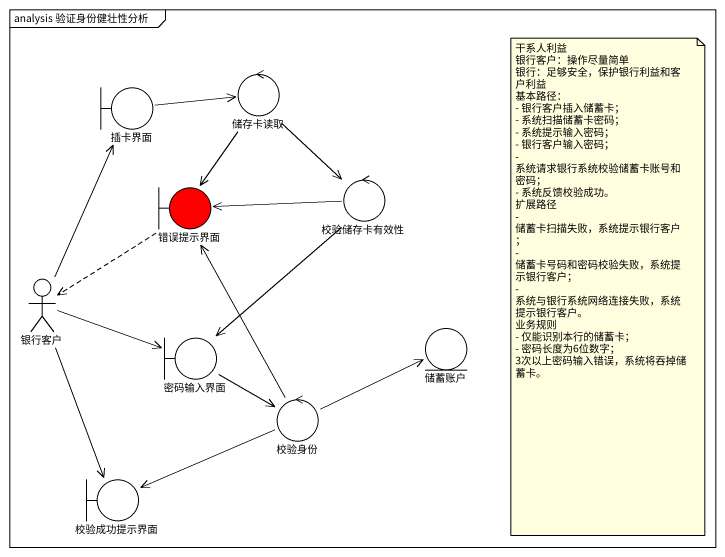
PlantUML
@startuml
mainframe analysis 验证身份健壮性分析
boundary 插卡界面
control 储存卡读取
boundary 错误提示界面 #FF0000
control 校验储存卡有效性
actor 银行客户
boundary 密码输入界面
entity 储蓄账户
control 校验身份
boundary 校验成功提示界面
插卡界面 -right-> 储存卡读取
储存卡读取 --> 错误提示界面
储存卡读取 --> 校验储存卡有效性
错误提示界面 ..> 银行客户
校验储存卡有效性 -left-> 错误提示界面
校验储存卡有效性 --> 密码输入界面
银行客户 -up-> 插卡界面
银行客户 -right-> 密码输入界面
银行客户 --> 校验成功提示界面
密码输入界面 --> 校验身份
校验身份 -up-> 错误提示界面
校验身份 -right-> 储蓄账户
校验身份 -left-> 校验成功提示界面
note as N1
  干系人利益
  银行客户：操作尽量简单
  银行：足够安全，保护银行利益和客户利益
  基本路径：
  - 银行客户插入储蓄卡；
  - 系统扫描储蓄卡密码；
  - 系统提示输入密码；
  - 银行客户输入密码；
  - 系统请求银行系统校验储蓄卡账号和密码；
  - 系统反馈校验成功。
  扩展路径
  - 储蓄卡扫描失败，系统提示银行客户；
  - 储蓄卡号码和密码校验失败，系统提示银行客户；
  - 系统与银行系统网络连接失败，系统提示银行客户。
  业务规则
  - 仅能识别本行的储蓄卡；
  - 密码长度为6位数字；
  3次以上密码输入错误，系统将吞掉储蓄卡。
end note
@enduml
